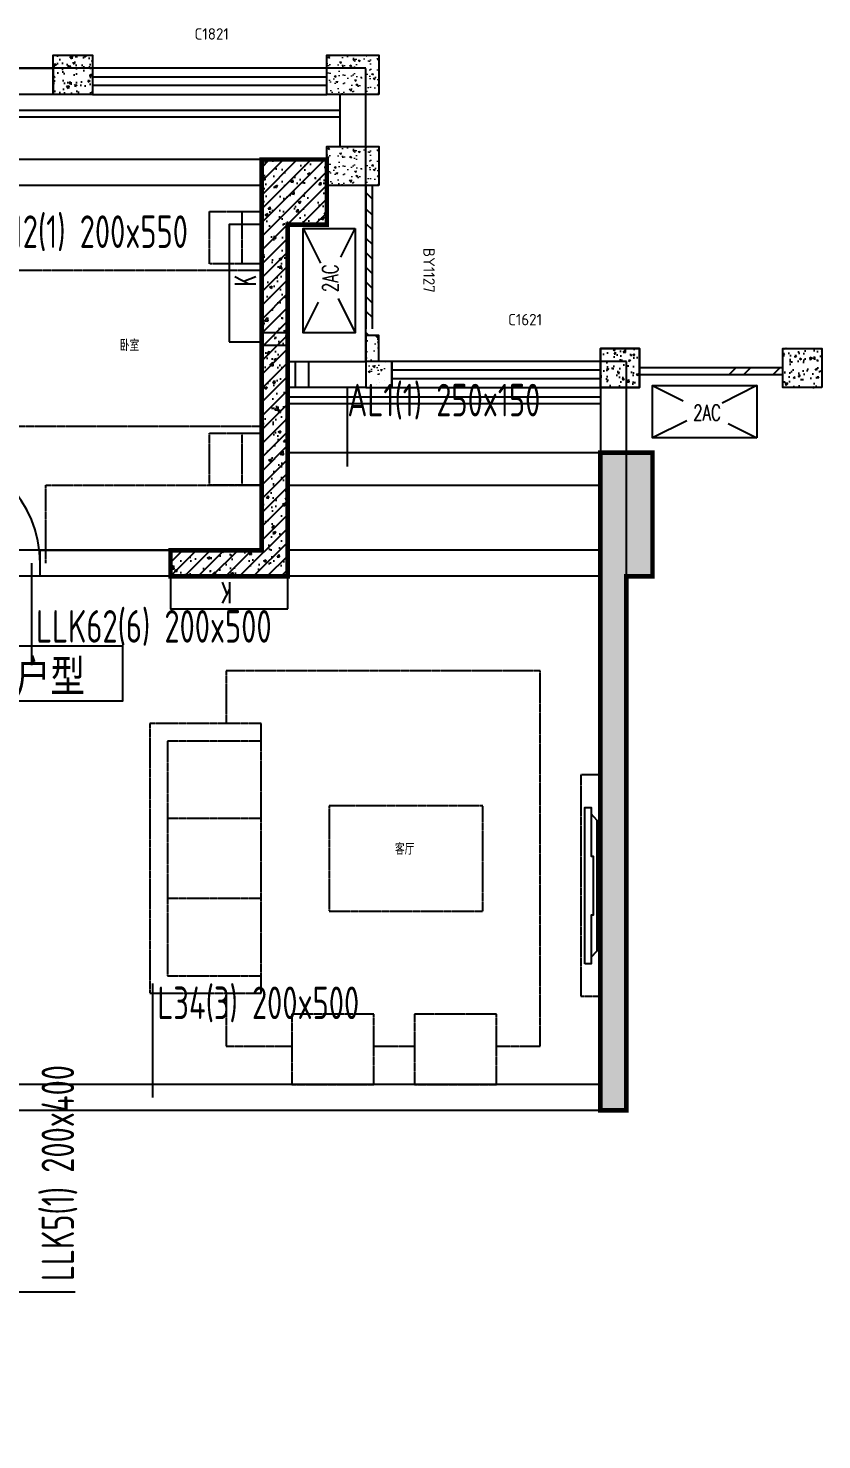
# Model space of a CAD drawing. Header units: inches. Extents: x -3985675 to 129953, y -250661 to -26082.
# Drawn here: x 96828 to 102920, y -54159 to -43323 of the extents above; entities that cross this region are included whole.
import ezdxf
from ezdxf.enums import TextEntityAlignment as Align

# ---------------------------------------------------------------- set-up
doc = ezdxf.new("R2010")
doc.units = ezdxf.units.IN
doc.header["$LTSCALE"] = 10
doc.header["$MEASUREMENT"] = 0
for name, pattern in [('CONTINOUS', [0]), ('DASH', [0.35, 0.25, -0.1]), ('SX-DT3-PLAN-07T$0$DASHED', [0.75, 0.5, -0.25])]:
    doc.linetypes.add(name, pattern=pattern)
doc.layers.get('0').update_dxf_attribs({"plot": 0})
for name, color, linetype in [('000土建梁', 251, 'Continuous'), ('005窗', 54, 'Continuous'), ('7-RAIL', 163, 'Continuous'), ('7-空调机', 8, 'CONTINOUS'), ('7-空调留洞', 6, 'DASH'), ('8-房间名称', 4, 'Continuous'), ('A-Furniture', 252, 'Continuous'), ('A-WIND（门窗）', 4, 'Continuous'), ('COLUMN', 4, 'Continuous'), ('CUBE-T-TEXT', 3, 'Continuous'), ('PUB_HATCH', 8, 'Continuous'), ('SX-DT3-PLAN-07T$0$S-BEAM', 4, 'SX-DT3-PLAN-07T$0$DASHED'), ('WALL', 4, 'Continuous'), ('WINDOW', 155, 'Continuous'), ('WINDOW_TEXT', 7, 'Continuous')]:
    doc.layers.add(name, color=color, linetype=linetype)
doc.layers.add('CUBE-L8', color=8, linetype='Continuous', lineweight=0)
doc.styles.add('$0$黑体', font='simhei.ttf', dxfattribs={"width": 0.8})
doc.styles.add('_ROMANC', font='ROMANC', dxfattribs={"width": 0.6})
doc.styles.add('_ROMAND', font='ROMAND.shx', dxfattribs={"width": 0.6})
doc.styles.add('CADReader_TextStyle', font='tssdeng.shx', dxfattribs={"height": 0.2, "bigfont": 'gbcbig.shx'})
doc.styles.add('国标宋体', font='gbxwxtr.shx', dxfattribs={"width": 0.6, "bigfont": 'gbhzfs.shx'})

# ---------------------------------------------------------------- blocks, each defined once
blk = doc.blocks.new('try65u')
at = {"layer": '7-空调机'}
for p, q in [((0, 0), (134, -267)), ((290, -220), (400, 0)), ((269, -538), (400, -800)), ((0, -800), (117, -565))]:
    blk.add_line(p, q, dxfattribs=at)
blk.add_lwpolyline([(400, 0), (400, -800), (0, -800), (0, 0)], close=True, dxfattribs=at)
at = {"layer": '7-空调机', "linetype": 'DASH', "ltscale": 8, "style": '_ROMANC', "oblique": 360, "width": 0.7}
blk.add_text('2AC', height=120, rotation=90, dxfattribs=at).set_placement((268, -488))
blk = doc.blocks.new('dr57567')
at = {"layer": 'SX-DT3-PLAN-07T$0$S-BEAM', "color": 251}
for p, q in [((65839, -44331), (60239, -44331)), ((62989, -44531), (60239, -44531)), ((62989, -47331), (62989, -44531)), ((65839, -44531), (63189, -44531)), ((63189, -47331), (63189, -44531)), ((63619, -44431), (63619, -45317)), ((66497, -46688), (66497, -46086)), ((63089, -46485), (62420, -46485)), ((66039, -46581), (68438, -46581)), ((66039, -46831), (68438, -46831)), ((60039, -47331), (59339, -47331)), ((62989, -47331), (60639, -47331)), ((65139, -47331), (63189, -47331)), ((68439, -47331), (66039, -47331)), ((64071, -47431), (64071, -48213)), ((60039, -47531), (59339, -47531)), ((62189, -47531), (60639, -47531)), ((62189, -49831), (62189, -47531)), ((65139, -47531), (62439, -47531)), ((62439, -51431), (62439, -47531)), ((68439, -47531), (66039, -47531)), ((59139, -51431), (59139, -49331)), ((59339, -49831), (59339, -49331)), ((59239, -49684), (61595, -49684)), ((62189, -49831), (59339, -49831)), ((59752, -49940), (59752, -50888)), ((59339, -51431), (59339, -50031)), ((62189, -50031), (59339, -50031)), ((62189, -51431), (62189, -50031)), ((62189, -50481), (59339, -50481)), ((65002, -51531), (65002, -50654)), ((62314, -50915), (63302, -50915)), ((59139, -51431), (58066, -51431)), ((62189, -51431), (59339, -51431)), ((68439, -51431), (62439, -51431)), ((62189, -51631), (58066, -51631)), ((58350, -51631), (58066, -51631)), ((58339, -53281), (58339, -51631)), ((58339, -53281), (58339, -51631)), ((58539, -53281), (58539, -51631)), ((59139, -53281), (59139, -51631)), ((59339, -53281), (59339, -51631)), ((59539, -53281), (59539, -51631)), ((62189, -53281), (62189, -51631)), ((63739, -51631), (62439, -51631)), ((62439, -53281), (62439, -51631)), ((63739, -53281), (63739, -51631)), ((68439, -51631), (63939, -51631)), ((63939, -53281), (63939, -51631)), ((58439, -52915), (58886, -52915)), ((63864, -53025), (64407, -53025)), ((58350, -53281), (58207, -53281)), ((58339, -53281), (58278, -53281)), ((59139, -53281), (58539, -53281)), ((58723, -53406), (58723, -54006)), ((59139, -53531), (58207, -53531))]:
    blk.add_line(p, q, dxfattribs=at)
for points in [[(68639, -46581), (68639, -45881), (66639, -45881), (66639, -43631), (59839, -43631), (59839, -44331)], [(60239, -47331), (60239, -44331), (59739, -44331), (59739, -44831), (60039, -44831), (60039, -47531), (60639, -47531), (60639, -47331), (60239, -47331)], [(60039, -46131), (59339, -46131), (59339, -47331)], [(68639, -51631), (68639, -47531), (68839, -47531), (68839, -46581), (68439, -46581), (68439, -51631), (68639, -51631)], [(59339, -49331), (59339, -47331), (58839, -47331), (58839, -47831), (59139, -47831), (59139, -49331), (59339, -49331)], [(63939, -54142), (63939, -53281), (59139, -53281), (59139, -53531), (63689, -53531), (63689, -54142), (63939, -54142)]]:
    blk.add_lwpolyline(points, dxfattribs=at)
at = {"layer": 'SX-DT3-PLAN-07T$0$S-BEAM', "color": 251, "const_width": 35}
for points in [[(60239, -47331), (60239, -44331), (59739, -44331), (59739, -44831), (60039, -44831), (60039, -47531), (60639, -47531), (60639, -47331), (60239, -47331)], [(59339, -49331), (59339, -47331), (58839, -47331), (58839, -47831), (59139, -47831), (59139, -49331), (59339, -49331)], [(63939, -54142), (63939, -53281), (59139, -53281), (59139, -53531), (63689, -53531), (63689, -54142), (63939, -54142)]]:
    blk.add_lwpolyline(points, dxfattribs=at)
blk.add_lwpolyline([(66039, -47531), (65139, -47531), (65139, -47331), (65839, -47331), (65839, -44331), (66339, -44331), (66339, -44831), (66039, -44831), (66039, -47531)], close=True, dxfattribs=at)
at = {"layer": 'SX-DT3-PLAN-07T$0$S-BEAM', "color": 251}
blk.add_lwpolyline([(66039, -47531), (65139, -47531), (65139, -47331), (65839, -47331), (65839, -44331), (66339, -44331), (66339, -44831), (66039, -44831), (66039, -47531)], close=True, dxfattribs=at)
blk.add_lwpolyline([(68639, -51631, 35, 35, 0), (68639, -47531, 35, 35, 0), (68839, -47531, 35, 35, 0), (68839, -46581, 35, 35, 0), (68439, -46581, 35, 35, 0), (68439, -51631, 35, 35, 0), (68639, -51631, 35, 35, 0)], format="xyseb", dxfattribs=at)
at = {"layer": 'SX-DT3-PLAN-07T$0$S-BEAM', "color": 251, "style": '国标宋体', "width": 0.8}
for s, p in [('KL12(1) 200x550', (63656, -45010)), ('AL1(1) 250x150', (66497, -46303)), ('LLK62(6) 200x500', (64107, -48040)), ('L10(1) 200x400', (59824, -50398)), ('(-0.050)', (59783, -50875)), ('L34(3) 200x500', (65038, -50930)), ('LL5(1) 250x400', (58754, -53900))]:
    blk.add_text(s, height=250, dxfattribs=at).set_placement(p)
for s, p in [('L3(1) 200x400', (62735, -46413)), ('LLK24(1) 200x500', (61014, -49648)), ('L19(1) 250x450/400', (62887, -50812)), ('(-0.050)', (61582, -49648)), ('(-0.050)', (63289, -50878)), ('LLK5(1) 200x400', (64399, -52941)), ('L36(1) 200x300', (58867, -52880))]:
    blk.add_text(s, height=250, rotation=90, dxfattribs=at).set_placement(p)

msp = doc.modelspace()

# ---------------------------------------------------------------- hatches: boundary and pattern name
at = {"layer": 'CUBE-L8'}
h = msp.add_hatch(dxfattribs=at)
h.set_pattern_fill('混凝土', color=250, scale=20)
h.set_pattern_definition([(310, (-307089.58, -175039.92), (143.452037, 12.550427), [15, -165]), (5, (-307089.58, -175039.92), (-27.750267, -150.438427), [12, -132]), (259.5486, (-307077.62, -175038.87), (115.701876, -137.88791), [12.74804, -140.22842]), (313.8158, (-307089.58, -175079.92), (213.44821, 33.1038), [22.5, -247.5]), (263.3644, (-307071.79, -175077.16), (186.93254, -194.82357), [19.12206, -210.3426]), (8.8158, (-307089.58, -175079.92), (186.93239, -194.82372), [18, -198]), (339, (-307069.58, -175069.92), (119.38141, 80.523778), [15, -165]), (34, (-307069.58, -175069.92), (48.663066, -145.03001), [12, -132]), (288.5486, (-307059.63, -175063.21), (168.044526, -64.5061), [12.74804, -140.22842]), (322.5, (-307089.575, -175039.92), (2.431971, -66.578771), [0, -130.4, 0, -134, 0, -132.5]), (352.5, (-307089.575, -175039.92), (52.613907, -78.882342), [0, -76.4, 0, -127.4, 0, -50.5]), (32.5, (-307134.175, -175039.92), (106.764487, 4.5109743), [0, -50, 0, -156, 0, -207]), (42.5, (-307154.175, -175039.92), (116.637234, -20.020996), [0, -65, 0, -103.6, 0, -147])])
h.paths.add_polyline_path([(99520, -43831), (99120, -43831), (99120, -43531), (99520, -43531)])
h = msp.add_hatch(dxfattribs=at)
h.set_pattern_fill('混凝土', color=250, scale=20)
h.set_pattern_definition([(310, (-307089.58, -175739.92), (143.452037, 12.550427), [15, -165]), (5, (-307089.58, -175739.92), (-27.750267, -150.438427), [12, -132]), (259.5486, (-307077.62, -175738.87), (115.701876, -137.88791), [12.74804, -140.22842]), (313.8158, (-307089.58, -175779.92), (213.44821, 33.1038), [22.5, -247.5]), (263.3644, (-307071.79, -175777.16), (186.93254, -194.82357), [19.12206, -210.3426]), (8.8158, (-307089.58, -175779.92), (186.93239, -194.82372), [18, -198]), (339, (-307069.58, -175769.92), (119.38141, 80.523778), [15, -165]), (34, (-307069.58, -175769.92), (48.663066, -145.03001), [12, -132]), (288.5486, (-307059.63, -175763.21), (168.044526, -64.5061), [12.74804, -140.22842]), (322.5, (-307089.575, -175739.92), (2.431971, -66.578771), [0, -130.4, 0, -134, 0, -132.5]), (352.5, (-307089.575, -175739.92), (52.613907, -78.882342), [0, -76.4, 0, -127.4, 0, -50.5]), (32.5, (-307134.175, -175739.92), (106.764487, 4.5109743), [0, -50, 0, -156, 0, -207]), (42.5, (-307154.175, -175739.92), (116.637234, -20.020996), [0, -65, 0, -103.6, 0, -147])])
h.paths.add_polyline_path([(99520, -44531), (99120, -44531), (99120, -44231), (99520, -44231)])
h = msp.add_hatch(dxfattribs=at)
h.set_pattern_fill('混凝土', color=250, scale=20)
h.set_pattern_definition([(310, (-3354383.37, -10806.27), (143.4520365, 12.550427), [15, -165]), (5, (-3354383.37, -10806.27), (-27.750267, -150.438427), [12, -132]), (259.5486, (-3354371.41, -10805.22), (115.7018763, -137.8879084), [12.748038, -140.2284224]), (313.8158, (-3354383.37, -10846.27), (213.44821, 33.103803), [22.5, -247.5]), (263.3644, (-3354365.58, -10843.5), (186.932541, -194.823574), [19.122058, -210.3426]), (8.8158, (-3354383.37, -10846.27), (186.932389, -194.82372), [18, -198]), (339, (-3354363.37, -10836.27), (119.3814104, 80.523778), [15, -165]), (34, (-3354363.37, -10836.27), (48.6630664, -145.030009), [12, -132]), (288.5486, (-3354353.42, -10829.56), (168.0445257, -64.5060993), [12.748038, -140.2284224]), (322.5, (-3354383.37, -10806.27), (2.4319711, -66.5787708), [0, -130.4, 0, -134, 0, -132.5]), (352.5, (-3354383.37, -10806.27), (52.6139075, -78.8823424), [0, -76.4, 0, -127.4, 0, -50.5]), (32.5, (-3354427.97, -10806.27), (106.7644872, 4.51097435), [0, -50, 0, -156, 0, -207]), (42.5, (-3354447.97, -10806.27), (116.6372339, -20.0209965), [0, -65, 0, -103.6, 0, -147])])
h.paths.add_polyline_path([(99420, -45681), (99420, -46081), (99570, -46081), (99570, -45881), (99520, -45881), (99520, -45681)])
at = {"layer": 'PUB_HATCH', "ltscale": 0.2}
h = msp.add_hatch(dxfattribs=at)
h.set_pattern_fill('混凝土', color=250, scale=20, style=0)
h.set_pattern_definition([(310, (241900.98, 2672.85), (143.45204, 12.55043), [15, -165]), (5, (241900.98, 2672.85), (-27.75027, -150.43843), [12, -132]), (259.5486, (241912.94, 2673.9), (115.70188, -137.88791), [12.74804, -140.22842]), (313.8158, (241900.98, 2632.85), (213.4482, 33.1038), [22.5, -247.5]), (263.3644, (241918.77, 2635.6), (186.93254, -194.82357), [19.12206, -210.3426]), (8.8158, (241900.98, 2632.85), (186.9324, -194.82372), [18, -198]), (339, (241920.98, 2642.85), (119.38141, 80.52378), [15, -165]), (34, (241920.98, 2642.85), (48.66307, -145.03001), [12, -132]), (288.5486, (241930.93, 2649.56), (168.04453, -64.5061), [12.74804, -140.22842]), (322.5, (241900.984, 2672.847), (2.431971, -66.57877), [0, -130.4, 0, -134, 0, -132.5]), (352.5, (241900.984, 2672.85), (52.613907, -78.882342), [0, -76.4, 0, -127.4, 0, -50.5]), (32.5, (241856.384, 2672.847), (106.764487, 4.510974), [0, -50, 0, -156, 0, -207]), (42.5, (241836.38, 2672.85), (116.637234, -20.020996), [0, -65, 0, -103.6, 0, -147])])
h.paths.add_polyline_path([(97320, -43831), (97020, -43831), (97020, -43531), (97320, -43531)])
h = msp.add_hatch(dxfattribs=at)
h.set_pattern_fill('混凝土', color=250, scale=20, angle=180, style=0)
h.set_pattern_definition([(50, (237700.96, -114885.17), (143.45204, -12.55043), [15, -165]), (355, (237700.96, -114885.17), (-27.75027, 150.43843), [12, -132]), (100.4514, (237712.92, -114886.21), (115.70188, 137.88791), [12.74804, -140.22842]), (46.1842, (237700.96, -114845.17), (213.4482, -33.1038), [22.5, -247.5]), (96.6356, (237718.75, -114847.92), (186.93254, 194.82357), [19.12206, -210.3426]), (351.1842, (237700.96, -114845.17), (186.9324, 194.82372), [18, -198]), (21, (237720.96, -114855.17), (119.38141, -80.52378), [15, -165]), (326, (237720.96, -114855.17), (48.66307, 145.03001), [12, -132]), (71.4514, (237730.91, -114861.88), (168.04453, 64.5061), [12.74804, -140.22842]), (37.5, (237700.965, -114885.166), (2.431971, 66.57877), [0, -130.4, 0, -134, 0, -132.5]), (7.5, (237700.965, -114885.166), (52.613907, 78.882342), [0, -76.4, 0, -127.4, 0, -50.5]), (327.5, (237656.365, -114885.166), (106.764487, -4.510974), [0, -50, 0, -156, 0, -207]), (317.5, (237636.365, -114885.17), (116.637234, 20.020996), [0, -65, 0, -103.6, 0, -147])])
h.paths.add_polyline_path([(101520, -46081), (101220, -46081), (101220, -45781), (101520, -45781)])
h = msp.add_hatch(dxfattribs=at)
h.set_pattern_fill('混凝土', color=256, scale=20, angle=180, style=0)
h.set_pattern_definition([(230, (-53861.1, 422.85), (-143.45204, 12.55043), [15, -165]), (175, (-53861.1, 422.85), (27.75027, -150.43843), [12, -132]), (280.4514, (-53873.05, 423.9), (-115.70188, -137.88791), [12.74804, -140.22842]), (226.1842, (-53861.1, 382.85), (-213.44821, 33.1038), [22.5, -247.5]), (276.6356, (-53878.88, 385.6), (-186.93254, -194.82357), [19.12206, -210.3426]), (171.1842, (-53861.1, 382.85), (-186.9324, -194.82372), [18, -198]), (201, (-53881.1, 392.85), (-119.38141, 80.52378), [15, -165]), (146, (-53881.1, 392.85), (-48.66307, -145.03001), [12, -132]), (251.4514, (-53891.05, 399.56), (-168.04453, -64.5061), [12.74804, -140.22842]), (217.5, (-53861.097, 422.85), (-2.431971, -66.57877), [0, -130.4, 0, -134, 0, -132.5]), (187.5, (-53861.1, 422.85), (-52.613907, -78.882342), [0, -76.4, 0, -127.4, 0, -50.5]), (147.5, (-53816.497, 422.85), (-106.764487, 4.510974), [0, -50, 0, -156, 0, -207]), (137.5, (-53796.5, 422.85), (-116.637234, -20.020996), [0, -65, 0, -103.6, 0, -147])])
h.paths.add_polyline_path([(102920, -46081), (102620, -46081), (102620, -45781), (102920, -45781)])
at = {"layer": 'WALL'}
h = msp.add_hatch(dxfattribs=at)
h.set_pattern_fill('钢筋混凝土,_O', color=250, scale=30)
h.set_pattern_definition([(45, (97920, -47531.15), (-53.033, 53.033), []), (50, (97920, -47531.15), (215.178, -18.826), [22.5, -247.5]), (355, (97920, -47531.15), (-41.625, 225.658), [18, -198]), (100.4514, (97937.93, -47532.72), (173.553, 206.832), [19.122, -210.343]), (46.184, (97920, -47471.15), (320.172, -49.656), [33.75, -371.25]), (96.636, (97946.68, -47475.3), (280.4, 292.235), [28.683, -315.514]), (351.184, (97920, -47471.15), (280.4, 292.236), [27, -297]), (21, (97950, -47486.15), (179.072, -120.786), [22.5, -247.5]), (326, (97950, -47486.15), (72.995, 217.545), [18, -198]), (71.4514, (97964.92, -47496.22), (252.067, 96.759), [19.122, -210.343]), (37.5, (97920, -47531.15), (3.648, 99.8682), [0, -195.6, 0, -201, 0, -198.75]), (7.5, (97920, -47531.15), (78.921, 118.3235), [0, -114.6, 0, -191.1, 0, -75.75]), (327.5, (97853.1, -47531.15), (160.1467, -6.7665), [0, -75, 0, -234, 0, -310.5]), (317.5, (97823.1, -47531.15), (174.956, 30.0315), [0, -97.5, 0, -155.4, 0, -220.5])])
h.paths.add_polyline_path([(98820, -47531), (97920, -47531), (97920, -47331), (98620, -47331), (98620, -44331), (99120, -44331), (99120, -44831), (98820, -44831)])
h = msp.add_hatch(dxfattribs=at)
h.set_pattern_fill('钢筋混凝土,_O', color=250, scale=30)
h.set_pattern_definition([(45, (101219.896, -51631.15), (-53.033, 53.033), []), (50, (101219.9, -51631.15), (215.178, -18.8256), [22.5, -247.5]), (355, (101219.9, -51631.15), (-41.625, 225.658), [18, -198]), (100.4514, (101237.83, -51632.72), (173.553, 206.832), [19.122, -210.343]), (46.184, (101219.9, -51571.15), (320.172, -49.656), [33.75, -371.25]), (96.6356, (101246.58, -51575.3), (280.399, 292.235), [28.683, -315.514]), (351.184, (101219.9, -51571.15), (280.399, 292.236), [27, -297]), (21, (101249.9, -51586.15), (179.072, -120.7857), [22.5, -247.5]), (326, (101249.9, -51586.15), (72.995, 217.545), [18, -198]), (71.4514, (101264.82, -51596.22), (252.067, 96.759), [19.122, -210.343]), (37.5, (101219.896, -51631.15), (3.648, 99.8682), [0, -195.6, 0, -201, 0, -198.75]), (7.5, (101219.9, -51631.15), (78.9209, 118.3235), [0, -114.6, 0, -191.1, 0, -75.75]), (327.5, (101152.996, -51631.15), (160.1467, -6.7665), [0, -75, 0, -234, 0, -310.5]), (317.5, (101123, -51631.15), (174.956, 30.0315), [0, -97.5, 0, -155.4, 0, -220.5])])
h.paths.add_polyline_path([(101220, -51631), (101220, -46581), (101620, -46581), (101620, -47531), (101420, -47531), (101420, -51631)])

# ---------------------------------------------------------------- linework, layer by layer
at = {"color": 250, "linetype": 'DASH'}
for p, q in [((101220, -49055), (101070, -49055)), ((101070, -49055), (101070, -50755)), ((101220, -50755), (101220, -49055)), ((101070, -50755), (101220, -50755))]:
    msp.add_line(p, q, dxfattribs=at)
at = {"color": 250}
for points in [[(98370, -45731), (98620, -45731), (98620, -44831), (98370, -44831)], [(98820, -47781), (98820, -47531), (97920, -47531), (97920, -47781)], [(101100, -50505), (101100, -49305), (101150, -49305), (101150, -49678), (101165, -49678), (101165, -50132), (101150, -50132), (101150, -50505)]]:
    msp.add_lwpolyline(points, close=True, dxfattribs=at)
for points in [[(101150, -50455), (101195, -50405), (101195, -49405), (101150, -49355)], [(101195, -50305), (101220, -50305), (101220, -49505), (101195, -49505)]]:
    msp.add_lwpolyline(points, dxfattribs=at)
at = {"layer": '005窗'}
for points in [[(96120, -43831), (96120, -43631), (97020, -43631), (97020, -43831), (96120, -43831)], [(97320, -43631), (97320, -43831), (99120, -43831), (99120, -43631), (97320, -43631)], [(99120, -43698), (97320, -43698)], [(99120, -43764), (97320, -43764)]]:
    msp.add_lwpolyline(points, dxfattribs=at)
at = {"layer": '7-RAIL', "ltscale": 0.2}
for points in [[(99220, -43955), (92820, -43955)], [(99220, -44005), (92820, -44005)], [(101220, -46156), (98820, -46156)], [(101220, -46206), (98820, -46206)]]:
    msp.add_lwpolyline(points, dxfattribs=at)
at = {"layer": '7-空调机'}
for p, q in [((99420, -44531), (99420, -45631)), ((99420, -44535), (99420, -45631)), ((99420, -44585), (99470, -44635)), ((99420, -44585), (99470, -44635)), ((99420, -44709), (99470, -44759)), ((99420, -44709), (99470, -44759)), ((99420, -44822), (99470, -44872)), ((99420, -44822), (99470, -44872)), ((99420, -44934), (99470, -44984)), ((99420, -44934), (99470, -44984)), ((99420, -45046), (99470, -45096)), ((99420, -45046), (99470, -45096)), ((99420, -45158), (99470, -45208)), ((99420, -45158), (99470, -45208)), ((99420, -45271), (99470, -45321)), ((99420, -45271), (99470, -45321)), ((99420, -45383), (99470, -45433)), ((99420, -45383), (99470, -45433)), ((99420, -45495), (99470, -45545)), ((99420, -45495), (99470, -45545)), ((99420, -45659), (99438, -45678)), ((99420, -45659), (99442, -45681)), ((102210, -45981), (102260, -45931)), ((102322, -45981), (102372, -45931)), ((102548, -45981), (102598, -45931)), ((101520, -45981), (102620, -45981))]:
    msp.add_line(p, q, dxfattribs=at)
for points in [[(99470, -45631), (99470, -44531)], [(99470, -45631), (99470, -44531)], [(102620, -45931), (101520, -45931)]]:
    msp.add_lwpolyline(points, dxfattribs=at)
at = {"layer": '7-空调留洞', "lineweight": -3, "ltscale": 0.2}
for points in [[(98820, -45759), (98620, -45759), (98620, -45659), (98820, -45659), (98820, -45759)], [(98980, -45881), (98980, -46081), (98880, -46081), (98880, -45881), (98980, -45881)]]:
    msp.add_lwpolyline(points, dxfattribs=at)
at = {"layer": 'A-Furniture', "color": 250, "linetype": 'DASH'}
for p, q in [((96963, -47431), (96963, -46831)), ((96963, -46831), (98620, -46831))]:
    msp.add_line(p, q, dxfattribs=at)
at = {"layer": 'A-Furniture', "color": 250, "linetype": 'DASH', "elevation": 0}
msp.add_lwpolyline([(98570, -45131), (98220, -45131), (98220, -44731), (98570, -44731)], dxfattribs=at)
msp.add_lwpolyline([(98570, -45131), (98220, -45131), (98220, -44731), (98570, -44731)], dxfattribs=at)
for points in [[(98620, -44731), (98620, -45131), (98470, -45131), (98470, -44731), (98620, -44731)], [(98620, -44731), (98620, -45131), (98470, -45131), (98470, -44731), (98620, -44731)], [(98620, -46381), (98620, -46381), (96620, -46381), (96620, -45181), (98620, -45181)], [(98620, -46381), (98620, -46381), (96620, -46381), (96620, -45181), (98620, -45181)], [(98620, -46431), (98620, -46831), (98470, -46831), (98470, -46431), (98620, -46431)], [(98620, -46431), (98620, -46831), (98470, -46831), (98470, -46431), (98620, -46431)]]:
    msp.add_lwpolyline(points, close=True, dxfattribs=at)
at = {"layer": 'A-Furniture', "color": 250, "linetype": 'DASH'}
for points in [[(98570, -46831), (98220, -46831), (98220, -46431), (98570, -46431)], [(98570, -46831), (98220, -46831), (98220, -46431), (98570, -46431)], [(100423, -51137), (100757, -51137), (100757, -48257), (98347, -48257), (98347, -48662)], [(98617, -48662), (97762, -48662), (97762, -50732), (98617, -50732)], [(98617, -50732), (98617, -48662)], [(98617, -48797), (97897, -48797), (97897, -50597), (98617, -50597)], [(98617, -49390), (97897, -49390)], [(98617, -50005), (97897, -50005)], [(98347, -50732), (98347, -51137), (98851, -51137)], [(99481, -51137), (99793, -51137)]]:
    msp.add_lwpolyline(points, dxfattribs=at)
for points in [[(99137, -50102), (100317, -50102), (100317, -49292), (99137, -49292)], [(98851, -51431), (99481, -51431), (99481, -50891), (98851, -50891)], [(99793, -51431), (100423, -51431), (100423, -50891), (99793, -50891)]]:
    msp.add_lwpolyline(points, close=True, dxfattribs=at)
at = {"layer": 'A-WIND（门窗）', "linetype": 'Continuous'}
msp.add_arc((96042, -47431), 877, 360, 88.5307, dxfattribs=at)
at = {"layer": 'COLUMN', "ltscale": 0.2}
for p, q in [((99520, -43831), (99120, -43831)), ((99520, -44531), (99120, -44531))]:
    msp.add_line(p, q, dxfattribs=at)
for points in [[(97320, -43831), (97020, -43831), (97020, -43531), (97320, -43531)], [(99520, -43831), (99120, -43831), (99120, -43531), (99520, -43531)], [(99520, -44531), (99120, -44531), (99120, -44231), (99520, -44231)], [(97920, -47531), (97920, -47331), (98620, -47331), (98620, -44331), (99120, -44331), (99120, -44831), (98820, -44831), (98820, -47531)], [(97920, -47531), (97920, -47331), (98620, -47331), (98620, -44331), (99120, -44331), (99120, -44831), (98820, -44831), (98820, -47531)], [(99420, -45681), (99420, -46081), (99620, -46081), (99620, -45881), (99520, -45881), (99520, -45681)], [(101220, -46081), (101520, -46081), (101520, -45781), (101220, -45781)], [(101520, -46081), (101220, -46081), (101220, -45781), (101520, -45781)], [(102920, -46081), (102620, -46081), (102620, -45781), (102920, -45781)]]:
    msp.add_lwpolyline(points, close=True, dxfattribs=at)
at = {"layer": 'CUBE-T-TEXT', "color": 150}
msp.add_lwpolyline([(97555, -48068), (96389, -48068), (96389, -48488), (97555, -48488)], close=True, dxfattribs=at)
at = {"layer": 'WALL', "linetype": 'Continuous'}
for points in [[(99220, -43831), (99220, -44231), (99420, -44231), (99420, -43831), (99220, -43831)], [(98820, -46081), (98820, -45881), (99420, -45881), (99420, -46081), (98820, -46081)], [(99620, -45881), (99620, -46081), (99620, -45881)], [(101220, -45881), (101220, -46081), (101220, -45881)], [(101520, -45881), (101520, -46081), (101520, -45881)], [(101420, -51631), (101420, -46081), (101220, -46081), (101220, -51431), (101220, -51431), (101220, -51631), (101420, -51631)], [(96920, -47531), (96920, -47331), (97920, -47331), (97920, -47531), (96920, -47531)], [(98620, -47531), (98620, -47531), (98820, -47531), (98820, -47531), (98620, -47531)]]:
    msp.add_lwpolyline(points, dxfattribs=at)
msp.add_lwpolyline([(98820, -47531), (97920, -47531), (97920, -47331), (98620, -47331), (98620, -44331), (99120, -44331), (99120, -44831), (98820, -44831), (98820, -47531)], close=True, dxfattribs=at)
at = {"layer": 'WALL'}
msp.add_lwpolyline([(98820, -47531), (97920, -47531), (97920, -47331), (98620, -47331), (98620, -44331), (99120, -44331), (99120, -44831), (98820, -44831), (98820, -47531)], close=True, dxfattribs=at)
msp.add_lwpolyline([(101220, -51631), (101220, -46581), (101620, -46581), (101620, -47531), (101420, -47531), (101420, -51631), (101220, -51631)], dxfattribs=at)
at = {"layer": 'WINDOW'}
msp.add_lwpolyline([(98620, -44531), (93020, -44531)], dxfattribs=at)
at = {"layer": 'WINDOW', "linetype": 'Continuous'}
for points in [[(99620, -45881), (99620, -46081), (101220, -46081), (101220, -45881), (99620, -45881)], [(101220, -45948), (99620, -45948)], [(101220, -46014), (99620, -46014)]]:
    msp.add_lwpolyline(points, dxfattribs=at)

# ---------------------------------------------------------------- block references
msp.add_blockref('try65u', (98938, -44861))
at = {"rotation": 270}
msp.add_blockref('try65u', (102421, -46067), dxfattribs=at)
at = {"layer": '000土建梁'}
msp.add_blockref('dr57567', (32781, 0), dxfattribs=at)

# ---------------------------------------------------------------- texts
at = {"color": 250, "style": '_ROMAND', "width": 0.6}
for rotation, p in [(90, (98575, -45303)), (180, (98392, -47576))]:
    msp.add_text('K', height=160, rotation=rotation, dxfattribs=at).set_placement(p)
at = {"layer": '8-房间名称', "style": 'CADReader_TextStyle'}
for s, p in [('卧室', (97531, -45827)), ('客厅', (99643, -49694))]:
    msp.add_text(s, height=87.5, dxfattribs=at).set_placement(p, align=Align.BOTTOM_LEFT)
at = {"layer": 'CUBE-T-TEXT', "color": 150, "style": '$0$黑体', "width": 0.8}
msp.add_text('G1户型', height=245, rotation=0, dxfattribs=at).set_placement((96463, -48418))
at = {"layer": 'WINDOW_TEXT', "style": 'CADReader_TextStyle'}
for s, p in [('C1821', (98236, -43367)), ('C1621', (100642, -45560))]:
    msp.add_text(s, height=87.5, dxfattribs=at).set_placement(p, align=Align.MIDDLE)
msp.add_text('BY1127', height=87.5, rotation=270, dxfattribs=at).set_placement((99905, -45182), align=Align.MIDDLE)

doc.saveas('drawing.dxf')
